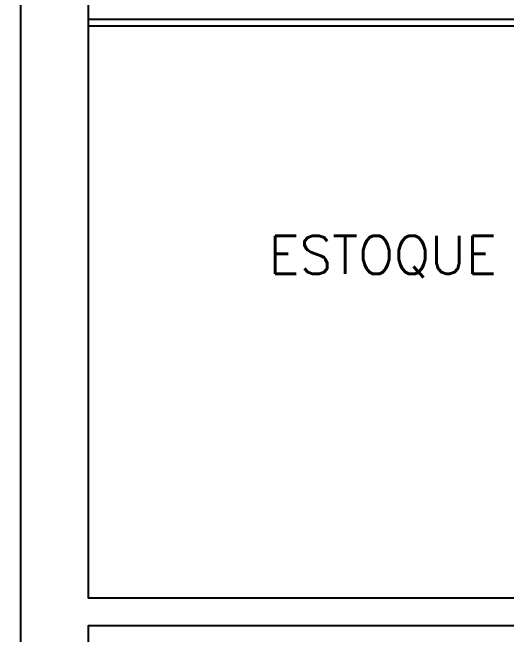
# Model space of a CAD drawing. Header units: metres. Extents: x -367 to 374, y -238 to 224.
# Drawn here: x 343.965 to 346.602, y 188.989 to 192.307 of the extents above; entities that cross this region are included whole.
import ezdxf
from ezdxf.enums import TextEntityAlignment as Align

# ---------------------------------------------------------------- set-up
doc = ezdxf.new("R2010")
doc.units = ezdxf.units.M
doc.layers.add('ELE-ALIMENTADORES', color=160, linetype='Continuous')
doc.layers.add('LA_BAU_BASES GERAIS_R00$0$BASE', color=253, linetype='Continuous')
doc.styles.add('LA_BAU_BASES GERAIS_R00$0$R60-125-RS', font='romans.shx', dxfattribs={"height": 0.19})
doc.styles.add('LA_BAU_BASES GERAIS_R00$0$R80-100-RS', font='romans.shx', dxfattribs={"height": 0.203})

# ---------------------------------------------------------------- blocks, each defined once
blk = doc.blocks.new('LA_BAU_BASES GERAIS_R00$0$LA_BAU_ALVENARIA SUPERIOR_R01')
at = {"layer": 'LA_BAU_BASES GERAIS_R00$0$BASE', "linetype": 'Continuous'}
for points in [[(235.15, 200.25), (245.0223, 200.25), (245.0223, 199.8604), (244.8723, 199.8604), (244.8723, 200.0296), (244.37, 200.0296), (244.37, 199.0796), (244.8723, 199.0796), (244.8723, 199.2593), (245.0223, 199.2593), (245.0223, 198.9296), (244.37, 198.9296), (244.37, 189.185), (248.37, 189.185), (248.37, 189.035), (244.37, 189.035), (244.37, 177.2), (245.4, 177.2), (245.4, 176.8), (245.25, 176.8), (245.25, 176.95), (244.01, 176.95), (244.01, 200), (227.3206, 200)], [(244.37, 192.235), (248.265, 192.235), (248.265, 190.485), (248.3, 190.485), (248.3, 192.27), (244.37, 192.27)]]:
    blk.add_lwpolyline(points, dxfattribs=at)
blk = doc.blocks.new('LA_BAU_BASES GERAIS_R00')
at = {"layer": 'LA_BAU_BASES GERAIS_R00$0$BASE'}
blk.add_blockref('LA_BAU_BASES GERAIS_R00$0$LA_BAU_ALVENARIA SUPERIOR_R01', (100, 0), dxfattribs=at)
at = {"layer": 'LA_BAU_BASES GERAIS_R00$0$BASE', "insert": (345.3323, 191.1157), "char_height": 0.203, "width": 2.052522, "attachment_point": 1, "style": 'LA_BAU_BASES GERAIS_R00$0$R80-100-RS'}
blk.add_mtext('ESTOQUE ', dxfattribs=at)
at = {"layer": 'LA_BAU_BASES GERAIS_R00$0$BASE', "style": 'LA_BAU_BASES GERAIS_R00$0$R60-125-RS'}
for p in [(242.7816, 218.9192), (358.6366, 192.9642)]:
    blk.add_attdef('S', text='', height=0.19, rotation=90, dxfattribs=at).set_placement(p, align=Align.MIDDLE_CENTER)
at = {"layer": 'LA_BAU_BASES GERAIS_R00$0$BASE', "style": 'LA_BAU_BASES GERAIS_R00$0$R80-100-RS'}
blk.add_attdef('ACESSO', text='', height=0.203, dxfattribs=at).set_placement((365.9223, 191.9868), align=Align.TOP_CENTER)
at = {"layer": 'LA_BAU_BASES GERAIS_R00$0$BASE', "style": 'LA_BAU_BASES GERAIS_R00$0$R60-125-RS'}
blk.add_attdef('S', text='', height=0.19, dxfattribs=at).set_placement((266.1142, 180.9134), align=Align.MIDDLE_CENTER)

msp = doc.modelspace()

# ---------------------------------------------------------------- block references
at = {"layer": 'ELE-ALIMENTADORES', "color": 2}
msp.add_blockref('LA_BAU_BASES GERAIS_R00', (0, 0), dxfattribs=at)

doc.saveas('drawing.dxf')
